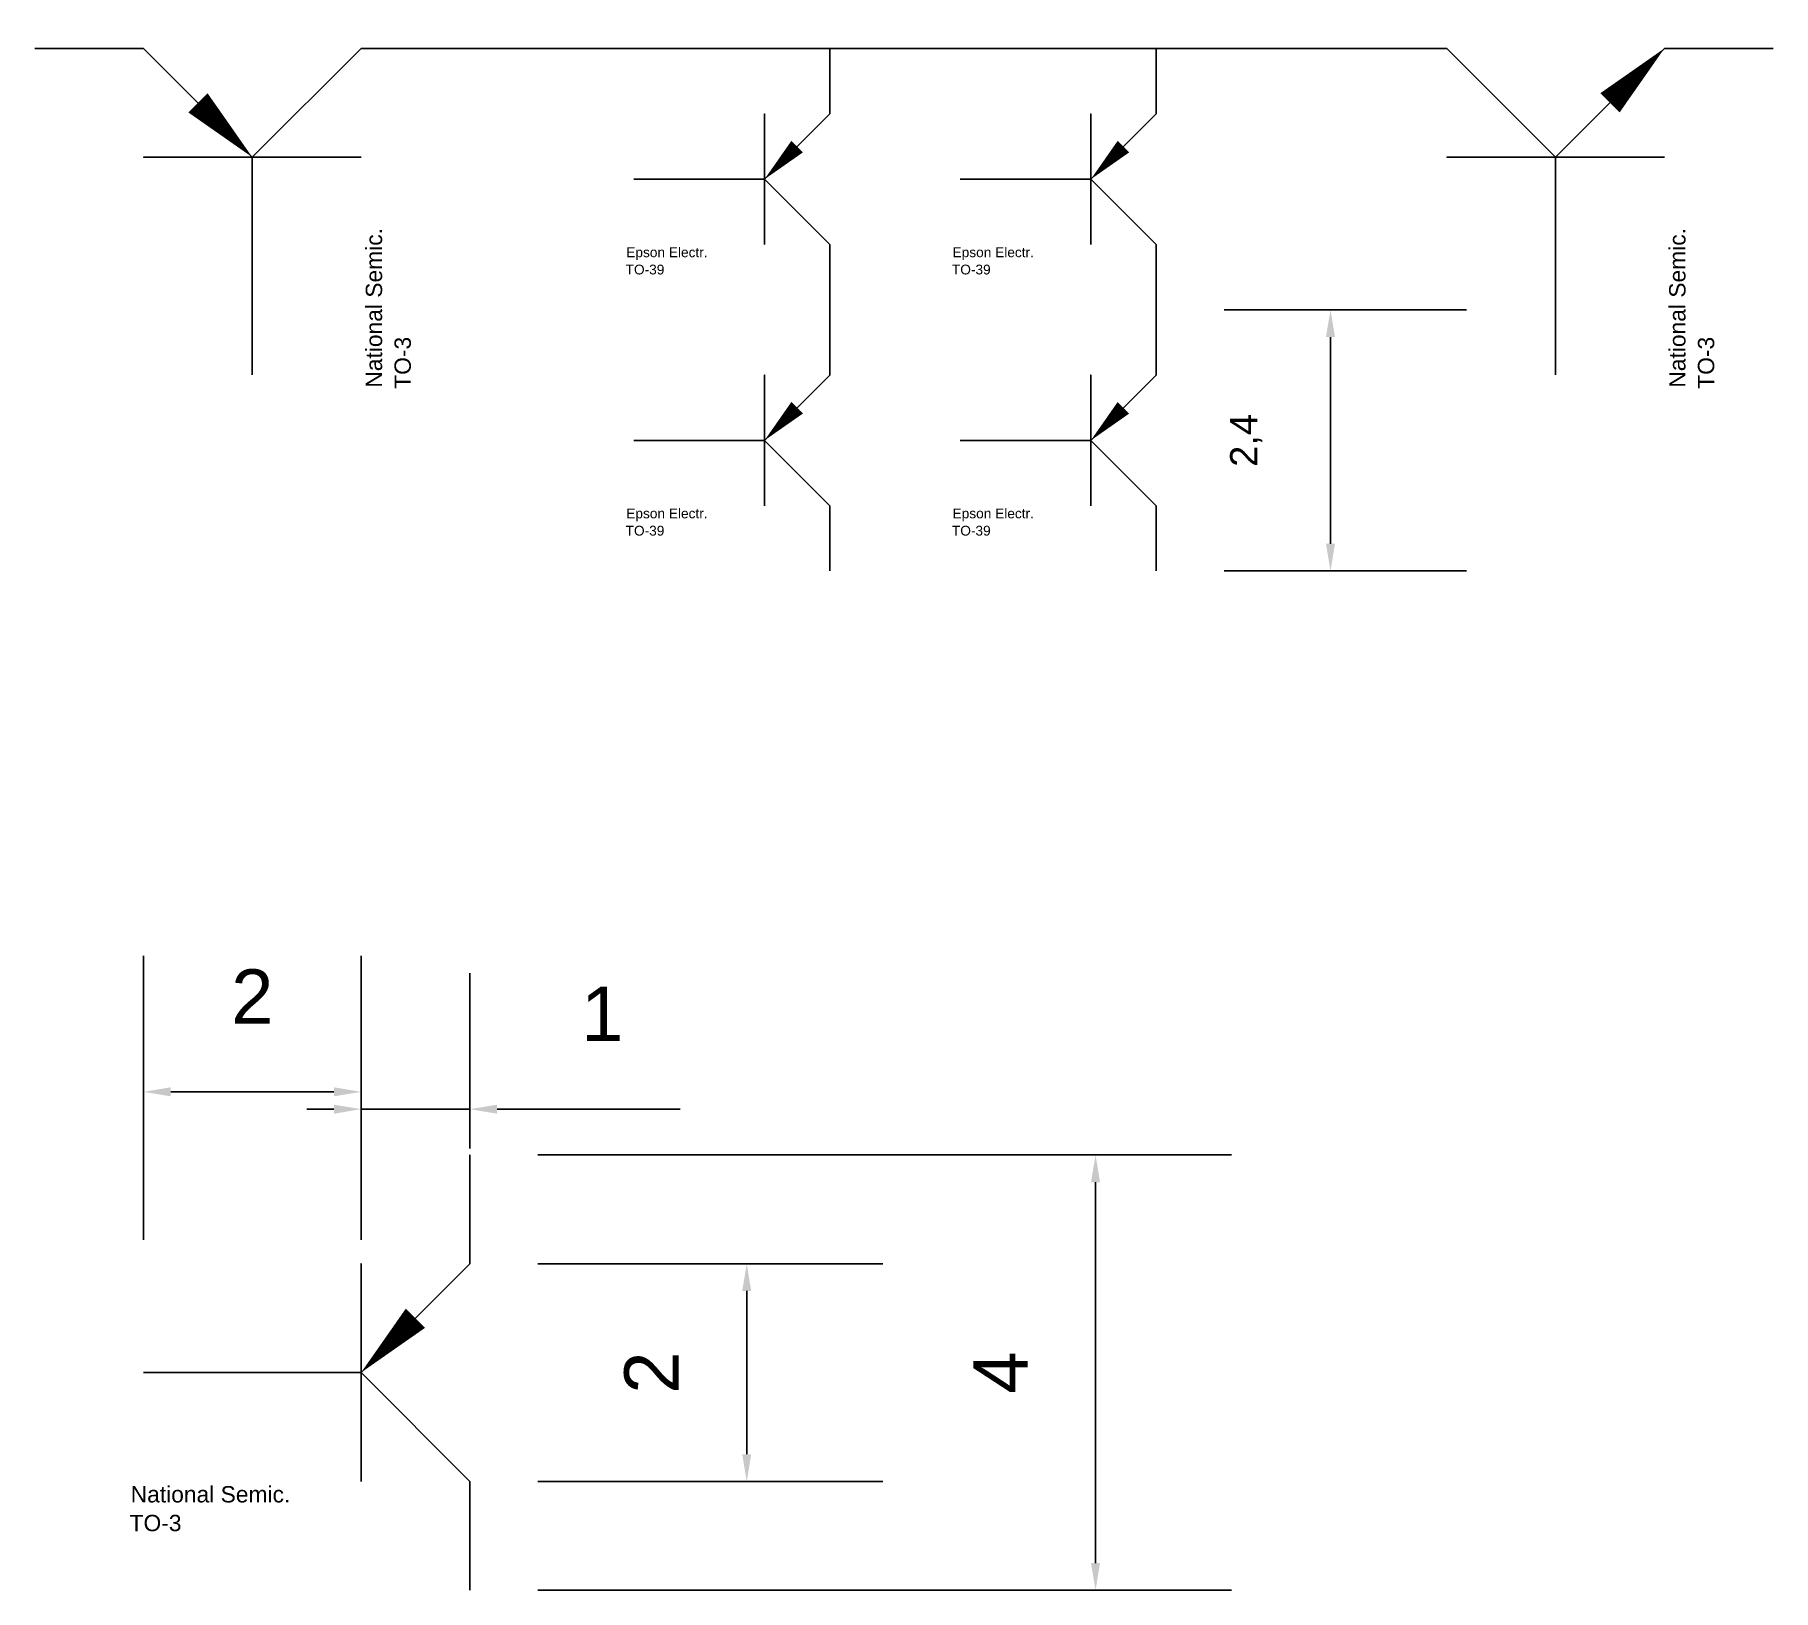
# Model space of a CAD drawing. Header units: millimetres. Extents: x 1 to 17, y 0 to 14.3.
import ezdxf

# ---------------------------------------------------------------- set-up
doc = ezdxf.new("R2010")
doc.units = ezdxf.units.MM
doc.styles.get("Standard").update_dxf_attribs({"font": 'arial.ttf'})
doc.dimstyles.new('ISO-25', dxfattribs={"dimtxt": 2.5, "dimasz": 2.5, "dimexe": 1.25, "dimexo": 0.625, "dimtad": 1, "dimdec": 4, "dimtxsty": 'Standard', "dimcen": 2.5, "dimadec": 0, "dimazin": 0, "dimtfac": 1, "dimtdec": 4, "dimtmove": 0, "dimatfit": 3, "dimfxl": 1, "dimarcsym": 0})

# ---------------------------------------------------------------- blocks, each defined once
blk = doc.blocks.new('*D1')
at = {"color": 0, "lineweight": -2, "transparency": 16777216}
for p, q in [((2, 3.219), (2, 5.83)), ((4, 3.219), (4, 5.83)), ((2.25, 4.58), (3.75, 4.58))]:
    blk.add_line(p, q, dxfattribs=at)
at = {"color": 0, "transparency": 16777216}
for points in [[(2.25, 4.622), (2.25, 4.539), (2, 4.58)], [(3.75, 4.622), (3.75, 4.539), (4, 4.58)]]:
    blk.add_solid(points, dxfattribs=at)
at = {"layer": 'Defpoints', "color": 0, "transparency": 16777216}
for p in [(4, 4.58), (2, 2.594), (4, 2.594)]:
    blk.add_point(p, dxfattribs=at)
at = {"color": 0, "transparency": 16777216, "insert": (3, 5.456), "char_height": 0.5, "attachment_point": 5}
blk.add_mtext('2', dxfattribs=at)
blk = doc.blocks.new('*D2')
at = {"color": 0, "lineweight": -2, "transparency": 16777216}
for p, q in [((4, 4.06), (4, 5.671)), ((5, 4.06), (5, 5.671)), ((3.75, 4.421), (3.5, 4.421)), ((4, 4.421), (5, 4.421)), ((5.25, 4.421), (6.934, 4.421))]:
    blk.add_line(p, q, dxfattribs=at)
at = {"color": 0, "transparency": 16777216}
for points in [[(3.75, 4.462), (3.75, 4.379), (4, 4.421)], [(5.25, 4.462), (5.25, 4.379), (5, 4.421)]]:
    blk.add_solid(points, dxfattribs=at)
at = {"layer": 'Defpoints', "color": 0, "transparency": 16777216}
for p in [(5, 4.421), (4, 3.435), (5, 3.435)]:
    blk.add_point(p, dxfattribs=at)
at = {"color": 0, "transparency": 16777216, "insert": (6.217, 5.297), "char_height": 0.5, "attachment_point": 5}
blk.add_mtext('1', dxfattribs=at)
blk = doc.blocks.new('*D3')
at = {"color": 0, "lineweight": -2, "transparency": 16777216}
for p, q in [((5.625, 3), (8.796, 3)), ((7.546, 2.75), (7.546, 1.25)), ((5.625, 1), (8.796, 1))]:
    blk.add_line(p, q, dxfattribs=at)
at = {"color": 0, "transparency": 16777216}
for points in [[(7.504, 2.75), (7.587, 2.75), (7.546, 3)], [(7.504, 1.25), (7.587, 1.25), (7.546, 1)]]:
    blk.add_solid(points, dxfattribs=at)
at = {"layer": 'Defpoints', "color": 0, "transparency": 16777216}
for p in [(5, 3), (5, 1), (7.546, 1)]:
    blk.add_point(p, dxfattribs=at)
at = {"color": 0, "transparency": 16777216, "insert": (6.67, 2), "char_height": 0.5, "attachment_point": 5, "rotation": 90}
blk.add_mtext('2', dxfattribs=at)
blk = doc.blocks.new('*D4')
at = {"color": 0, "lineweight": -2, "transparency": 16777216}
for p, q in [((5.625, 4), (12.003, 4)), ((10.753, 3.75), (10.753, 0.25)), ((5.625, 0), (12.003, 0))]:
    blk.add_line(p, q, dxfattribs=at)
at = {"color": 0, "transparency": 16777216}
for points in [[(10.711, 3.75), (10.794, 3.75), (10.753, 4)], [(10.711, 0.25), (10.794, 0.25), (10.753, 0)]]:
    blk.add_solid(points, dxfattribs=at)
at = {"layer": 'Defpoints', "color": 0, "transparency": 16777216}
for p in [(5, 4), (5, 0), (10.753, 0)]:
    blk.add_point(p, dxfattribs=at)
at = {"color": 0, "transparency": 16777216, "insert": (9.878, 2), "char_height": 0.5, "attachment_point": 5, "rotation": 90}
blk.add_mtext('4', dxfattribs=at)
blk = doc.blocks.new('PNP_Transistor')
blk.add_line((5, 3), (4, 2))
for points in [[(5, 3), (5, 4)], [(2, 2), (4, 2), (4, 3), (4, 1)], [(4, 2), (5, 1)], [(5, 1), (5, 0)]]:
    blk.add_lwpolyline(points)
blk.add_lwpolyline([(4.5, 2.5, 0.25, 0, 0), (4, 2, 0, 0, 0)], format="xyseb")
blk.add_attdef('MANUFACTURER', (1.882, 0.807), '', height=0.15)
for tag, p, flags in [('CASE', (1.872, 0.543), 8), ('RESIDUAL_CAP', (1.869, 0.255), 1)]:
    blk.add_attdef(tag, p, '', height=0.15, dxfattribs=dict(flags=flags))
blk = doc.blocks.new('NPN_Transistor')
blk.add_line((13.983, 14.17), (14.983, 13.17))
blk.add_lwpolyline([(15.483, 13.67, 0.25, 0, 0), (15.983, 14.17, 0, 0, 0)], format="xyseb")
for points in [[(13.983, 14.17), (12.983, 14.17)], [(14.983, 13.17), (15.983, 14.17)], [(15.983, 14.17), (16.983, 14.17)], [(14.983, 11.17), (14.983, 13.17), (13.983, 13.17), (15.983, 13.17)]]:
    blk.add_lwpolyline(points)
blk.add_attdef('MANUFACTURER', (16.177, 11.052), '', height=0.15, rotation=90)
for tag, p, flags in [('RESIDUAL_CAP', (16.728, 11.038), 1), ('CASE', (16.441, 11.042), 8)]:
    blk.add_attdef(tag, p, '', height=0.15, rotation=90, dxfattribs=dict(flags=flags))
blk = doc.blocks.new('*D7')
at = {"color": 0, "lineweight": -2, "transparency": 16777216}
for p, q in [((11.934, 11.767), (14.163, 11.767)), ((12.913, 11.517), (12.913, 9.617)), ((11.934, 9.367), (14.163, 9.367))]:
    blk.add_line(p, q, dxfattribs=at)
at = {"color": 0, "transparency": 16777216}
for points in [[(12.871, 11.517), (12.954, 11.517), (12.913, 11.767)], [(12.871, 9.617), (12.954, 9.617), (12.913, 9.367)]]:
    blk.add_solid(points, dxfattribs=at)
at = {"layer": 'Defpoints', "color": 0, "transparency": 16777216}
for p in [(11.309, 11.767), (11.309, 9.367), (12.913, 9.367)]:
    blk.add_point(p, dxfattribs=at)
at = {"color": 0, "transparency": 16777216, "insert": (12.138, 10.567), "char_height": 0.25, "attachment_point": 5, "rotation": 90}
blk.add_mtext('2,4', dxfattribs=at)

msp = doc.modelspace()

# ---------------------------------------------------------------- linework, layer by layer
at = {"color": 242, "true_color": 0xcd2027}
msp.add_line((5, 14.16975), (13, 14.16975), dxfattribs=at)

# ---------------------------------------------------------------- block references
ref = msp.add_blockref('NPN_Transistor', (0, 0))
ref.add_attrib('MANUFACTURER', 'National Semic.', (16.17664, 11.05157), dxfattribs={"height": 0.15, "rotation": 90})
ref.add_attrib('CASE', 'TO-3', (16.44071, 11.04162), dxfattribs={"height": 0.15, "rotation": 90})
ref = msp.add_blockref('PNP_Transistor', (5, 9.16975), dxfattribs=dict(rotation=90))
ref.add_attrib('MANUFACTURER', 'National Semic.', (4.1933, 11.05157), dxfattribs={"height": 0.15, "rotation": 90})
ref.add_attrib('CASE', 'TO-3', (4.45738, 11.04162), dxfattribs={"height": 0.15, "rotation": 90})
ref = msp.add_blockref('PNP_Transistor', (5.30913, 9.36681), dxfattribs=dict(xscale=0.6, yscale=0.6, zscale=0.6, row_count=2, column_count=2, row_spacing=2.4, column_spacing=3))
ref.add_attrib('MANUFACTURER', 'Epson Electr.', (6.43822, 9.85083), dxfattribs={"height": 0.09})
ref.add_attrib('CASE', 'TO-39', (6.43225, 9.69238), dxfattribs={"height": 0.09})
ref = msp.add_blockref('PNP_Transistor', (0, 0))
ref.add_attrib('MANUFACTURER', 'National Semic.', (1.88182, 0.8067), dxfattribs={"height": 0.15})
ref.add_attrib('CASE', 'TO-3', (1.87187, 0.54262), dxfattribs={"height": 0.15})
msp.add_blockref('PNP_Transistor', (0, 0))

# ---------------------------------------------------------------- dimensions: what is measured, and where the dimension line sits
at = {"color": 240, "true_color": 0xed1f24}
for base, p1, p2, override, picture, middle in [((12.91281, 9.36681), (11.30913, 11.76681), (11.30913, 9.36681), {"dimtxt": 0.25, "dimasz": 0.25, "dimdec": 3}, '*D7', (12.13757, 10.56681)), ((10.75264, 0), (5, 4), (5, 0), {"dimtxt": 0.5, "dimasz": 0.25}, '*D4', (9.87764, 2)), ((7.5456, 1), (5, 3), (5, 1), {"dimtxt": 0.5, "dimasz": 0.25}, '*D3', (6.66957, 2))]:
    dim = msp.add_linear_dim(base=base, p1=p1, p2=p2, angle=90, dimstyle='ISO-25', override=override, dxfattribs=at)
    dim.commit()
    dim.dimension.update_dxf_attribs({"geometry": picture, "text_midpoint": middle})
for base, p1, p2, override, picture, middle in [((4, 4.5803), (2, 2.59434), (4, 2.59434), {"dimtxt": 0.5, "dimasz": 0.25}, '*D1', (3, 5.45632)), ((5, 4.42074), (4, 3.43482), (5, 3.43482), {"dimtxt": 0.5, "dimasz": 0.25, "dimdec": 2}, '*D2', (6.21709, 5.29676))]:
    dim = msp.add_linear_dim(base=base, p1=p1, p2=p2, dimstyle='ISO-25', override=override, dxfattribs=at)
    dim.commit()
    dim.dimension.update_dxf_attribs({"geometry": picture, "text_midpoint": middle})

doc.saveas('drawing.dxf')
